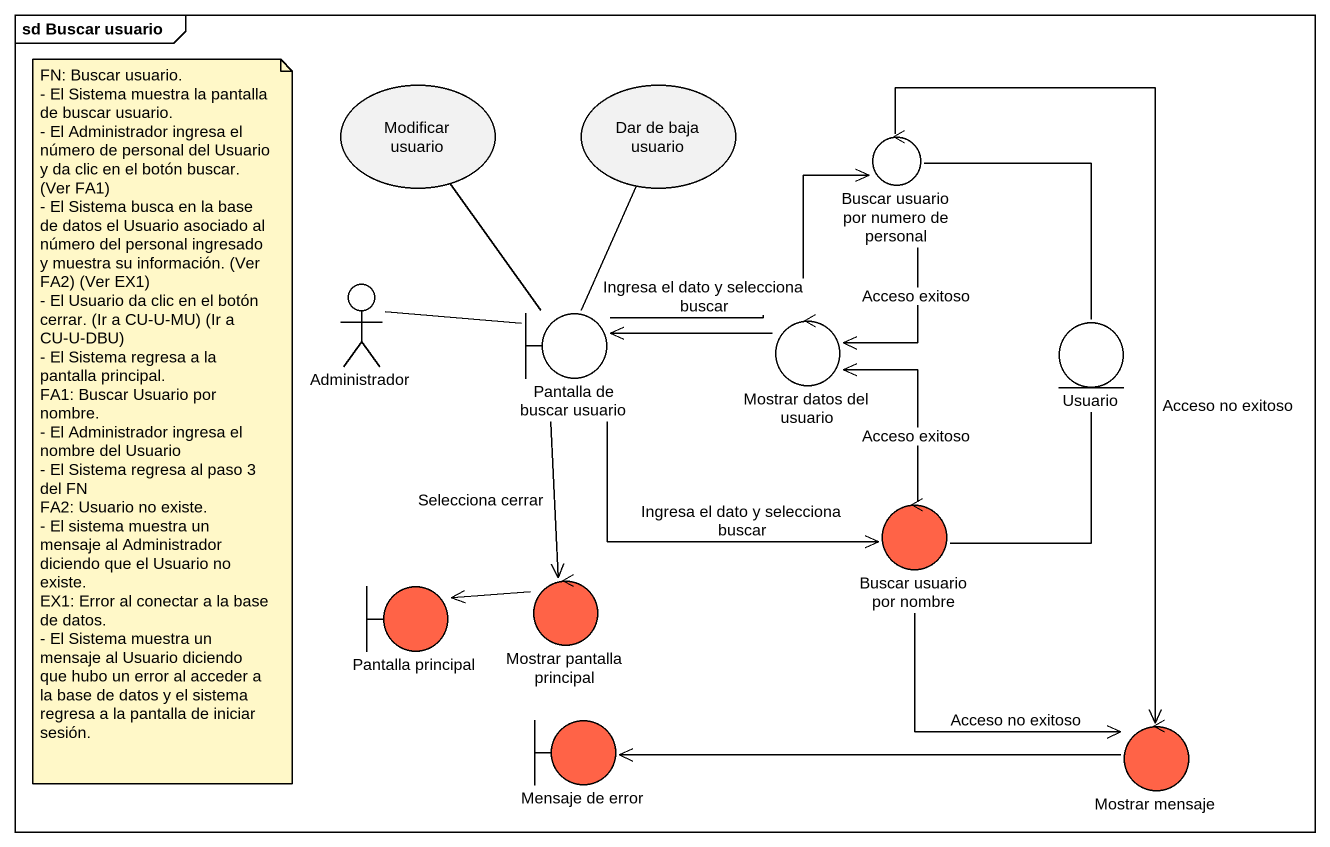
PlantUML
@startuml
mainframe sd Buscar usuario
usecase "Modificar usuario" as Modificar_usuario
usecase "Dar de baja usuario" as Dar_de_baja_usuario
control "Buscar usuario por numero de personal" as Buscar_usuario_por_numero
actor Administrador
boundary "Pantalla de buscar usuario" as Pantalla_de_buscar_usuario
control "Mostrar datos del usuario" as Mostrar_datos_del_usuario
entity Usuario
control "Buscar usuario por nombre" as Buscar_usuario_por_nombre #FF6347
boundary "Pantalla principal" as Pantalla_principal #FF6347
control "Mostrar pantalla principal" as Mostrar_pantalla_principal #FF6347
boundary "Mensaje de error" as Mensaje_de_error #FF6347
control "Mostrar mensaje" as Mostrar_mensaje #FF6347
Buscar_usuario_por_numero --> Mostrar_datos_del_usuario : Acceso exitoso
Buscar_usuario_por_numero -- Usuario
Buscar_usuario_por_numero --> Mostrar_mensaje : Acceso no exitoso
Administrador -right- Pantalla_de_buscar_usuario
Pantalla_de_buscar_usuario -up- Modificar_usuario
Pantalla_de_buscar_usuario -up- Dar_de_baja_usuario
Pantalla_de_buscar_usuario -right-> Buscar_usuario_por_numero : Ingresa el dato y selecciona buscar
Pantalla_de_buscar_usuario -right-> Buscar_usuario_por_nombre : Ingresa el dato y selecciona buscar
Pantalla_de_buscar_usuario --> Mostrar_pantalla_principal : Selecciona cerrar
Mostrar_datos_del_usuario -left-> Pantalla_de_buscar_usuario
Buscar_usuario_por_nombre -up-> Mostrar_datos_del_usuario : Acceso exitoso
Buscar_usuario_por_nombre -up- Usuario
Buscar_usuario_por_nombre --> Mostrar_mensaje : Acceso no exitoso
Mostrar_pantalla_principal -left-> Pantalla_principal
Mostrar_mensaje -left-> Mensaje_de_error
note as N1
  FN: Buscar usuario.
  - El Sistema muestra la pantalla de buscar usuario.
  - El Administrador ingresa el número de personal del Usuario y da clic en el botón buscar. (Ver FA1)
  - El Sistema busca en la base de datos el Usuario asociado al número del personal ingresado y muestra su información. (Ver FA2) (Ver EX1)
  - El Usuario da clic en el botón cerrar. (Ir a CU-U-MU) (Ir a CU-U-DBU)
  - El Sistema regresa a la pantalla principal.
  FA1: Buscar Usuario por nombre.
  - El Administrador ingresa el nombre del Usuario
  - El Sistema regresa al paso 3 del FN
  FA2: Usuario no existe.
  - El sistema muestra un mensaje al Administrador diciendo que el Usuario no existe.
  EX1: Error al conectar a la base de datos.
  - El Sistema muestra un mensaje al Usuario diciendo que hubo un error al acceder a la base de datos y el sistema regresa a la pantalla de iniciar sesión.
end note
@enduml
